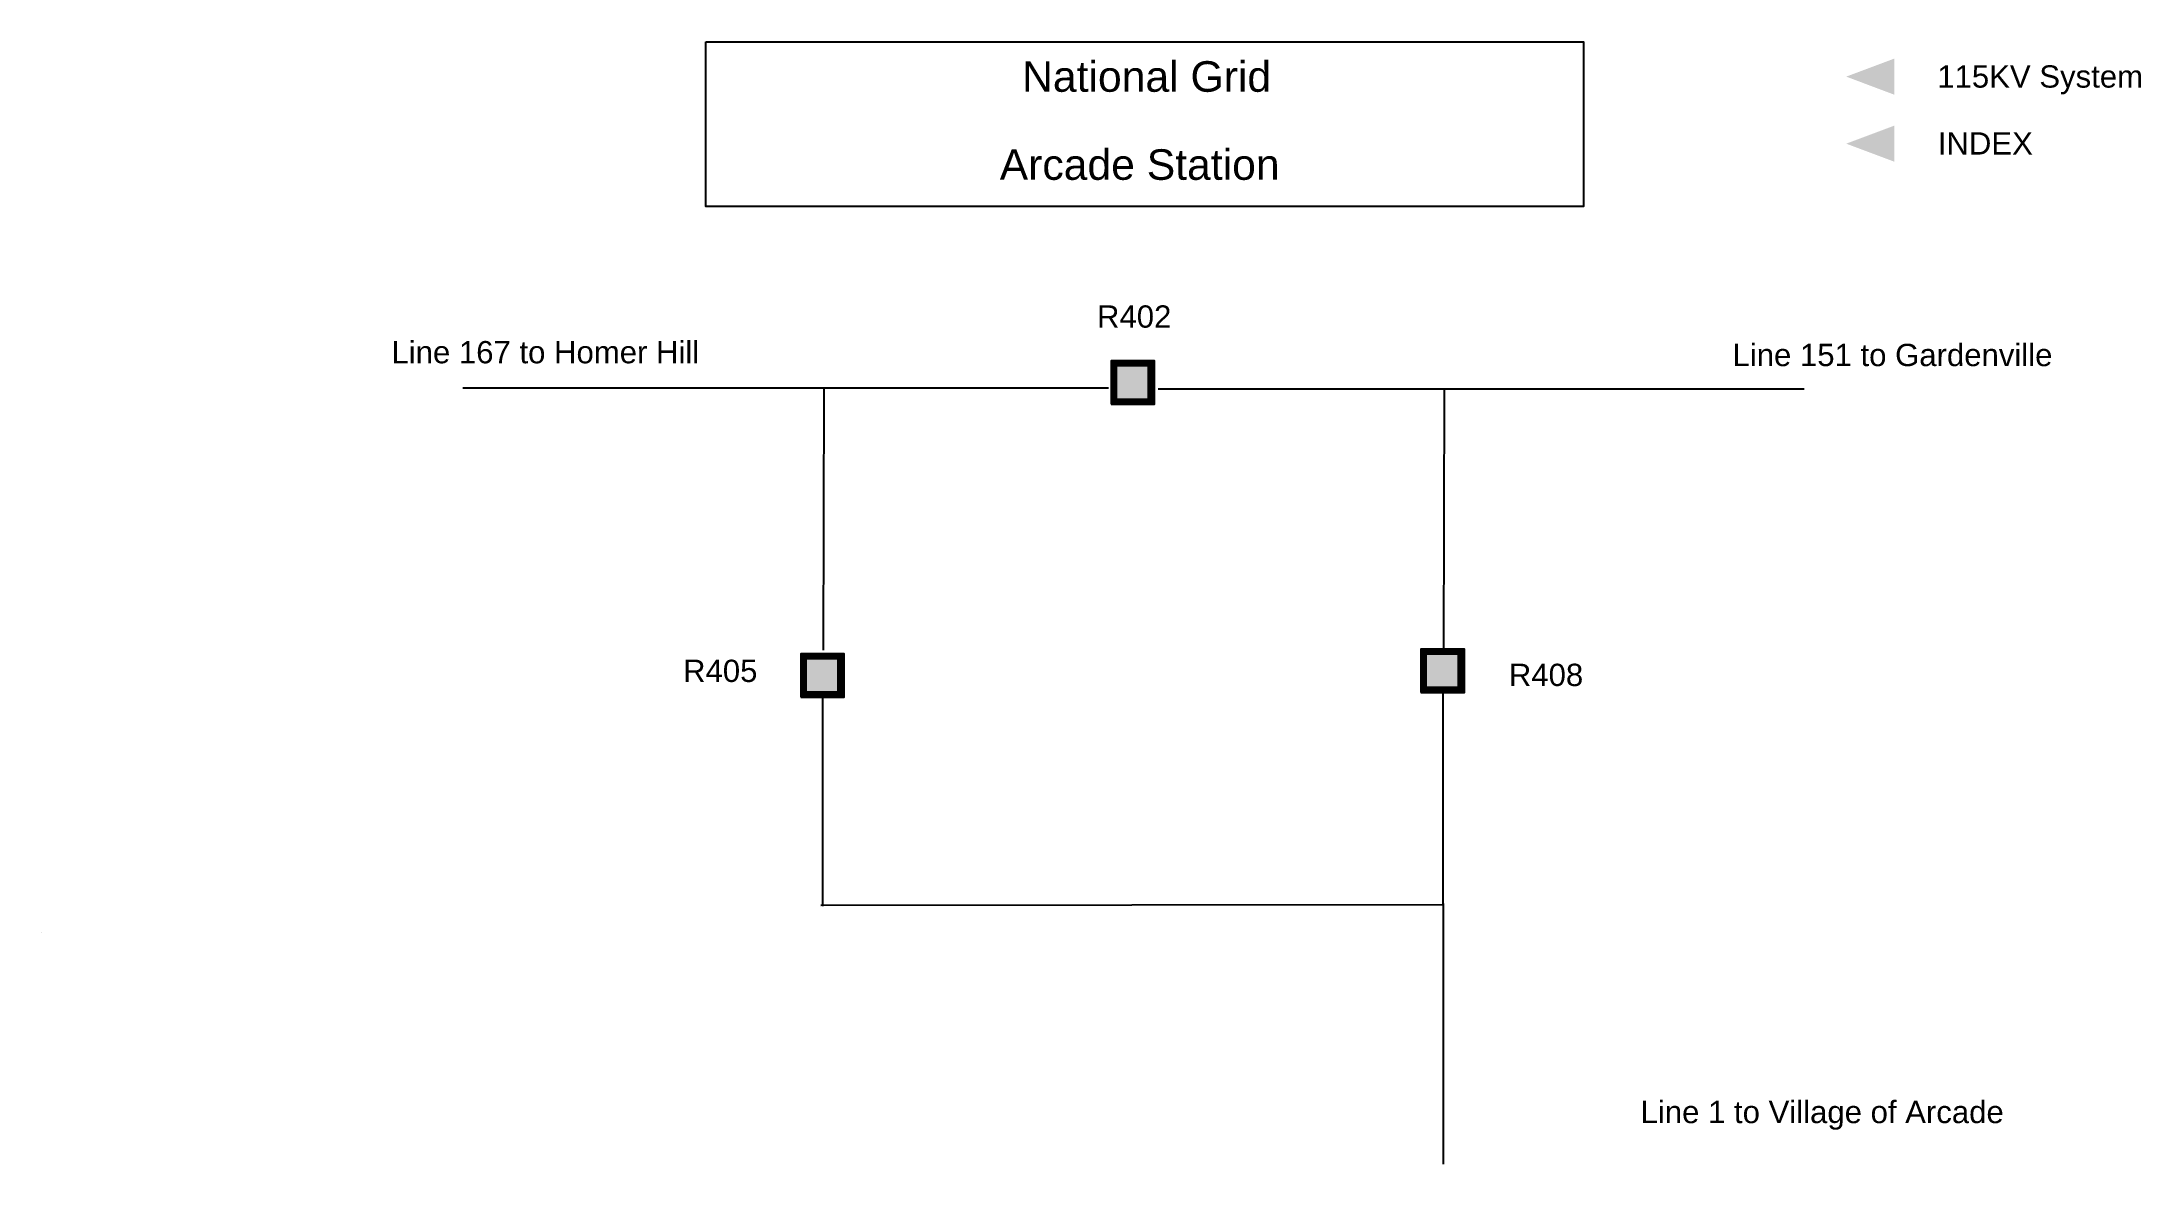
# Model space of a CAD drawing. Extents: x -5.5 to 14.7, y 7.5 to 18.3.
import ezdxf
from ezdxf.enums import TextEntityAlignment as Align

# ---------------------------------------------------------------- set-up
doc = ezdxf.new("R2010")
doc.units = 0
doc.header["$MEASUREMENT"] = 0
doc.layers.get('0').update_dxf_attribs({"color": 6, "linetype": 'CONTINUOUS'})
for name, color, linetype in [('DISPLAY', 7, 'CONTINUOUS'), ('STATE_1', 3, 'CONTINUOUS'), ('STATE_2', 1, 'CONTINUOUS')]:
    doc.layers.add(name, color=color, linetype=linetype)
doc.styles.add('ARIAL', font='txt')

# ---------------------------------------------------------------- blocks, each defined once
blk = doc.blocks.new('ARROW_HEAD_DISPLAY_REF')
at = {"color": 5}
blk.add_solid([(0.125, -0.09375), (-0.125, 0), (0.125, 0.09375)], dxfattribs=at)
at = {"flags": 9}
blk.add_attdef('DISPLAY', (-0.25, -0.25), '', height=0.075, dxfattribs=at)
blk = doc.blocks.new('2_STATE_BRKR_SYMBOL_ST1-GR')
at = {"color": 6}
blk.add_lwpolyline([(6.047, 4.105), (6.467, 4.105), (6.467, 4.525), (6.047, 4.525)], close=True, dxfattribs=at)
at = {"layer": 'STATE_1', "color": 3, "linetype": 'Continuous'}
blk.add_line((6.408, 4.105), (6.408, 4.525), dxfattribs=at)
at = {"layer": 'STATE_1', "color": 3, "linetype": 'Continuous', "const_width": 0.0588}
for points in [[(6.047, 4.496), (6.467, 4.496)], [(6.077, 4.525), (6.077, 4.105)], [(6.438, 4.525), (6.438, 4.105)], [(6.047, 4.134), (6.467, 4.134)]]:
    blk.add_lwpolyline(points, dxfattribs=at)
at = {"layer": 'STATE_2', "color": 1}
blk.add_solid([(6.047, 4.105), (6.047, 4.525), (6.467, 4.105), (6.467, 4.525)], dxfattribs=at)
at = {"color": 6, "linetype": 'Continuous', "flags": 9}
blk.add_attdef('LINKAGE', (5.991, 3.959), '', height=0.084, dxfattribs=at)

msp = doc.modelspace()

# ---------------------------------------------------------------- linework, layer by layer
msp.add_line((-5.526, 9.744), (-5.526, 9.744))
at = {"color": 4}
msp.add_lwpolyline([(0.884, 18.336), (9.356, 18.336), (9.356, 16.746), (0.884, 16.746)], close=True, dxfattribs=at)
at = {"layer": 'DISPLAY', "color": 4}
for p, q in [((-1.463, 14.996), (4.771, 14.996)), ((2.023, 14.987), (2.016, 12.466)), ((5.251, 14.987), (11.485, 14.987)), ((8.012, 14.987), (8.005, 12.466)), ((2.009, 12.012), (2.009, 9.995)), ((7.997, 12.057), (7.997, 10.01)), ((1.993, 10.004), (7.997, 10.01)), ((8, 10.019), (8, 7.505))]:
    msp.add_line(p, q, dxfattribs=at)

# ---------------------------------------------------------------- block references
at = {"xscale": 1.863461198147128, "yscale": 1.863461198147128, "zscale": 1.863461198147128}
for p in [(12.125, 18.001), (12.125, 17.354), (12.125, 17.354)]:
    msp.add_blockref('ARROW_HEAD_DISPLAY_REF', p, dxfattribs=at)
for p in [(-1.252, 10.734), (-4.248, 7.906), (1.74, 7.951)]:
    msp.add_blockref('2_STATE_BRKR_SYMBOL_ST1-GR', p)

# ---------------------------------------------------------------- texts
at = {"layer": 'DISPLAY', "color": 3, "style": 'ARIAL'}
for s, p in [('National Grid', (5.138, 17.855)), ('Arcade Station', (5.071, 17.005))]:
    msp.add_text(s, height=0.29492, dxfattribs=at).set_placement(p, align=Align.CENTER)
at = {"layer": 'DISPLAY', "color": 6, "style": 'ARIAL'}
for s, p in [('115KV System', (12.771, 17.895)), ('INDEX', (12.776, 17.249))]:
    msp.add_text(s, height=0.215, dxfattribs=at).set_placement(p)
at = {"layer": 'DISPLAY', "color": 2, "style": 'ARIAL'}
for s, p in [('R402', (5.377, 15.578)), ('Line 167 to Homer Hill', (0.819, 15.234)), ('Line 151 to Gardenville', (13.883, 15.207)), ('R405', (1.381, 12.158)), ('R408', (9.353, 12.119)), ('Line 1 to Village of Arcade', (13.413, 7.9))]:
    msp.add_text(s, height=0.215, dxfattribs=at).set_placement(p, align=Align.RIGHT)

doc.saveas('drawing.dxf')
